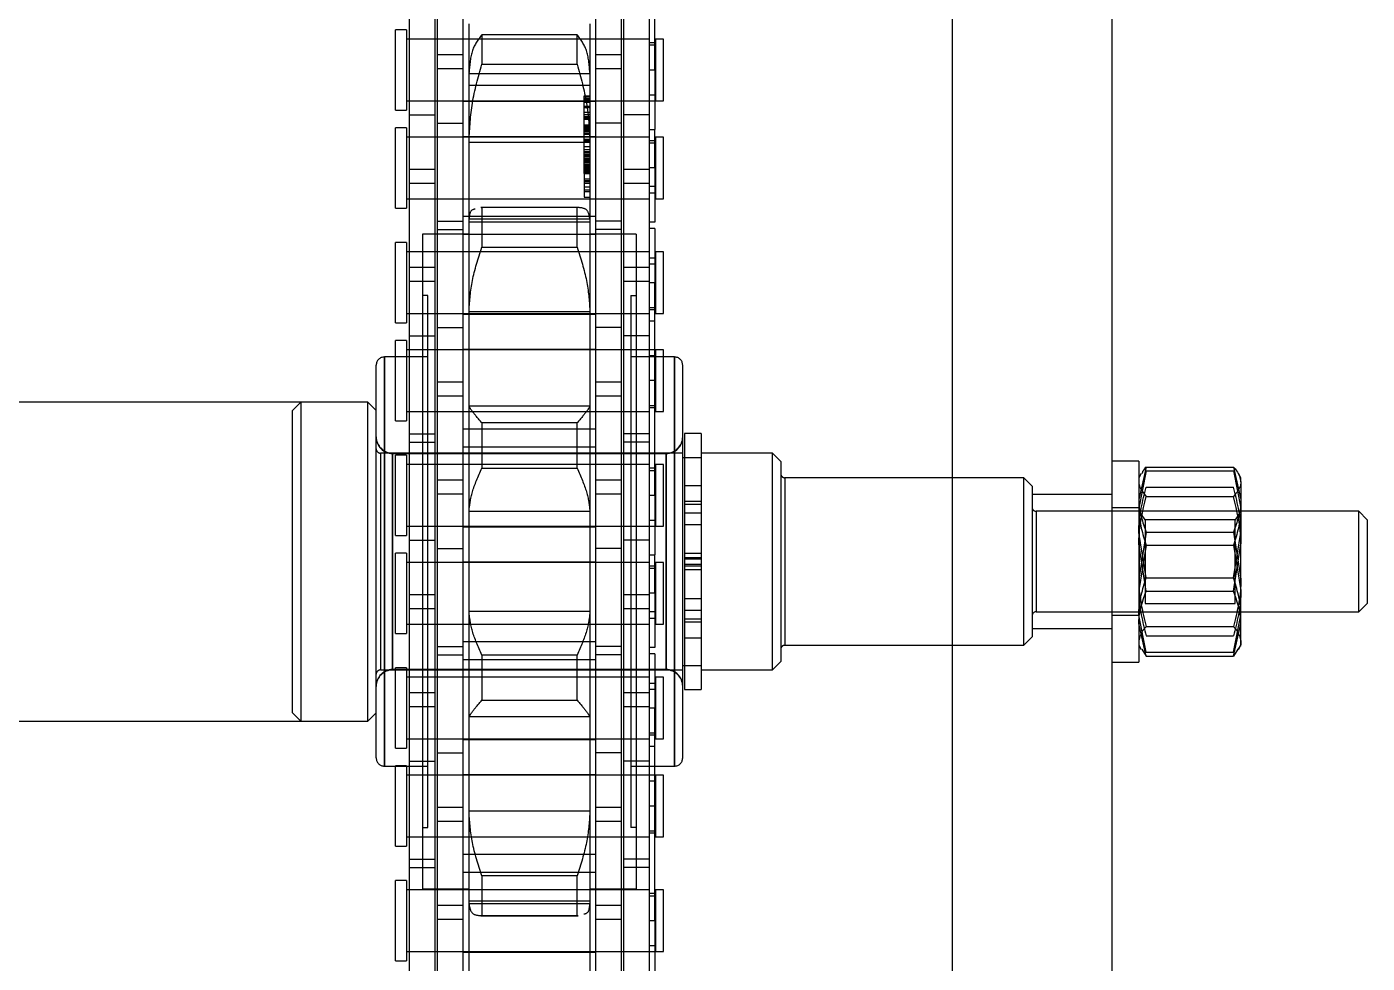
# Model space of a CAD drawing. Header units: metres. Extents: x 0 to 63075, y 0 to 44550.
# Drawn here: x 14119.5 to 14199.5, y 29718 to 29773.9 of the extents above; entities that cross this region are included whole.
import ezdxf

# ---------------------------------------------------------------- set-up
doc = ezdxf.new("R2010")
doc.units = ezdxf.units.M
doc.header["$LTSCALE"] = 75
doc.linetypes.add('HIDDEN2', pattern=[4.7625, 3.175, -1.5875])
for name, color, linetype in [('SDM', 7, 'Continuous'), ('SL4', 4, 'Continuous'), ('ST1', 7, 'HIDDEN2')]:
    doc.layers.add(name, color=color, linetype=linetype)

# ---------------------------------------------------------------- blocks, each defined once
blk = doc.blocks.new('A$Cb6dca9d5')
at = {"layer": 'SL4'}
for p, q in [((328.24, 2339.738), (328.24, 3664.713)), ((337.765, 3664.713), (337.765, 2339.738)), ((339.365, 3008.225), (337.765, 3008.225)), ((339.365, 3008.225), (339.365, 3007.939)), ((339.365, 3007.939), (339.365, 2996.225)), ((339.51, 3007.475), (339.365, 3007.225)), ((339.812, 3007.867), (345.018, 3007.867)), ((345.465, 3007.225), (345.32, 3007.475)), ((345.465, 3006.987), (345.465, 3007.225)), ((345.465, 3006.987), (345.465, 3003.285)), ((339.812, 3006.106), (345.018, 3006.106)), ((352.5, 3005.225), (345.465, 3005.225)), ((353, 3004.725), (352.5, 3005.225)), ((352.5, 2999.225), (352.5, 3005.225)), ((353, 3004.725), (353, 2999.725)), ((339.812, 3000.464), (339.365, 3003.285)), ((345.018, 3000.464), (345.465, 3003.285)), ((345.465, 2998.523), (345.465, 3003.285)), ((339.812, 3000.464), (345.018, 3000.464)), ((345.465, 2999.225), (352.5, 2999.225)), ((352.5, 2999.225), (353, 2999.725)), ((339.812, 2996.583), (339.365, 2998.523)), ((345.018, 2996.583), (345.465, 2998.523)), ((345.465, 2997.225), (345.465, 2998.523)), ((339.365, 2997.225), (339.51, 2996.975)), ((339.553, 2996.986), (339.812, 2996.583)), ((345.277, 2996.986), (345.018, 2996.583)), ((345.32, 2996.975), (345.465, 2997.225)), ((337.765, 2996.225), (339.365, 2996.225)), ((339.812, 2996.583), (345.018, 2996.583))]:
    blk.add_line(p, q, dxfattribs=at)
for points, knots in [([(339.812, 3007.867), (339.739, 3007.794), (339.61, 3007.662), (339.57, 3007.526), (339.552, 3007.466)], [0, 0, 0, 0, 0.560905, 1, 1, 1, 1]), ([(345.018, 3007.867), (345.086, 3007.793), (345.348, 3007.506), (345.415, 3007.208), (345.465, 3006.987)], [0, 0, 0, 0, 0.2575513, 1, 1, 1, 1]), ([(339.365, 3006.987), (339.372, 3006.907), (339.396, 3006.608), (339.636, 3006.318), (339.812, 3006.106)], [0, 0, 0, 0, 0.268634, 1, 1, 1, 1]), ([(345.465, 3006.987), (345.458, 3006.907), (345.434, 3006.608), (345.194, 3006.318), (345.018, 3006.106)], [0, 0, 0, 0, 0.268634, 1, 1, 1, 1]), ([(339.365, 3003.285), (339.365, 3003.352), (339.372, 3004.304), (339.6, 3005.238), (339.812, 3006.106)], [0, 0, 0, 0, 0.070201, 1, 1, 1, 1]), ([(345.465, 3003.285), (345.465, 3003.352), (345.458, 3004.304), (345.23, 3005.238), (345.018, 3006.106)], [0, 0, 0, 0, 0.070201, 1, 1, 1, 1]), ([(339.365, 2998.523), (339.365, 2998.569), (339.372, 2999.224), (339.6, 2999.867), (339.812, 3000.464)], [0, 0, 0, 0, 0.070201, 1, 1, 1, 1]), ([(345.465, 2998.523), (345.465, 2998.569), (345.458, 2999.224), (345.23, 2999.867), (345.018, 3000.464)], [0, 0, 0, 0, 0.070201, 1, 1, 1, 1])]:
    blk.add_open_spline(points, degree=3, knots=knots, dxfattribs=at)
at = {"layer": 'ST1'}
for p, q in [((328.24, 2339.738), (328.24, 3664.713)), ((333.003, 3664.713), (333.003, 2339.738)), ((310.489, 3031.575), (310.489, 3044.275)), ((297.515, 3028.4), (297.515, 3037.495)), ((299.035, 3028.4), (299.035, 3037.495)), ((306.965, 3028.4), (306.965, 3037.495)), ((308.485, 3028.4), (308.485, 3037.495)), ((295.843, 3025.655), (295.843, 3034.75)), ((297.363, 3025.655), (297.363, 3034.75)), ((308.637, 3025.655), (308.637, 3034.75)), ((310.157, 3025.655), (310.157, 3034.75)), ((295, 3029.177), (295, 3033.974)), ((295.659, 3033.974), (295, 3033.974)), ((295.659, 3033.974), (295.659, 3029.177)), ((299.395, 3031.428), (299.395, 3034.342)), ((300.157, 3033.684), (300.157, 3031.921)), ((305.843, 3033.684), (300.157, 3033.684)), ((305.843, 3031.921), (305.843, 3033.684)), ((306.605, 3034.342), (306.605, 3031.428)), ((310.157, 3033.42), (295.659, 3033.42)), ((297.363, 3033.42), (295.843, 3033.42)), ((299.035, 3033.42), (297.515, 3033.42)), ((306.965, 3033.42), (299.035, 3033.42)), ((308.485, 3033.42), (306.965, 3033.42)), ((310.157, 3033.42), (308.637, 3033.42)), ((310.489, 3033.194), (310.157, 3033.194)), ((310.526, 3033.051), (310.157, 3033.051)), ((310.526, 3033.42), (310.526, 3029.73)), ((311, 3033.42), (310.526, 3033.42)), ((311, 3029.73), (311, 3033.42)), ((297.515, 3032.507), (299.035, 3032.507)), ((306.965, 3032.507), (308.485, 3032.507)), ((299.035, 3031.647), (297.515, 3031.647)), ((299.395, 3027.36), (299.395, 3031.428)), ((306.605, 3031.35), (299.395, 3031.35)), ((300.157, 3031.921), (305.843, 3031.921)), ((306.605, 3031.428), (306.605, 3027.36)), ((308.485, 3031.647), (306.965, 3031.647)), ((310.489, 3031.575), (310.157, 3031.575)), ((310.489, 3031.575), (310.489, 3028.023)), ((299.395, 3030.681), (306.605, 3030.681)), ((295.659, 3029.73), (310.157, 3029.73)), ((295.843, 3029.73), (297.363, 3029.73)), ((297.515, 3029.73), (299.035, 3029.73)), ((299.035, 3029.73), (306.965, 3029.73)), ((306.965, 3029.687), (299.035, 3029.687)), ((306.27, 3029.994), (306.27, 3030.029)), ((306.27, 3030.029), (306.605, 3030.029)), ((306.27, 3030.014), (306.605, 3030.014)), ((306.27, 3029.787), (306.27, 3029.994)), ((306.27, 3029.994), (306.605, 3029.994)), ((306.27, 3029.984), (306.605, 3029.984)), ((306.27, 3029.867), (306.605, 3029.867)), ((306.27, 3029.829), (306.605, 3029.829)), ((306.27, 3029.751), (306.27, 3029.787)), ((306.27, 3029.787), (306.605, 3029.787)), ((306.27, 3029.751), (306.605, 3029.751)), ((306.27, 3029.426), (306.27, 3029.751)), ((306.27, 3029.66), (306.605, 3029.66)), ((306.965, 3029.73), (308.485, 3029.73)), ((308.637, 3029.73), (310.489, 3029.73)), ((310.157, 3030.099), (310.526, 3030.099)), ((310.526, 3029.73), (311, 3029.73)), ((295, 3029.177), (295.659, 3029.177)), ((295.843, 3028.902), (297.363, 3028.902)), ((306.27, 3029.342), (306.27, 3029.426)), ((306.27, 3029.426), (306.605, 3029.426)), ((306.27, 3029.342), (306.605, 3029.342)), ((306.27, 3029.06), (306.27, 3029.342)), ((306.27, 3028.212), (306.27, 3029.06)), ((306.27, 3029.06), (306.605, 3029.06)), ((306.27, 3028.923), (306.605, 3028.923)), ((306.27, 3028.802), (306.605, 3028.802)), ((310.157, 3028.902), (308.637, 3028.902)), ((295, 3023.329), (295, 3028.126)), ((295.659, 3028.126), (295, 3028.126)), ((295.659, 3028.126), (295.659, 3023.329)), ((297.515, 3028.4), (299.035, 3028.4)), ((297.515, 3022.05), (297.515, 3028.4)), ((299.035, 3022.05), (299.035, 3028.4)), ((306.27, 3028.754), (306.605, 3028.754)), ((306.27, 3028.716), (306.605, 3028.716)), ((306.27, 3028.67), (306.605, 3028.67)), ((306.27, 3028.643), (306.605, 3028.643)), ((306.27, 3028.308), (306.605, 3028.308)), ((306.27, 3028.285), (306.605, 3028.285)), ((306.27, 3028.212), (306.605, 3028.212)), ((306.27, 3027.822), (306.27, 3028.212)), ((306.27, 3028.205), (306.605, 3028.205)), ((306.27, 3028.184), (306.605, 3028.184)), ((306.27, 3028.167), (306.605, 3028.167)), ((306.27, 3028.112), (306.605, 3028.112)), ((306.27, 3028.058), (306.605, 3028.058)), ((308.485, 3028.4), (306.965, 3028.4)), ((306.965, 3022.05), (306.965, 3028.4)), ((308.485, 3022.05), (308.485, 3028.4)), ((310.157, 3028.023), (310.489, 3028.023)), ((310.489, 3025.727), (310.489, 3028.023)), ((310.157, 3027.572), (295.659, 3027.572)), ((297.363, 3027.572), (295.843, 3027.572)), ((299.035, 3027.572), (297.515, 3027.572)), ((299.035, 3027.615), (306.965, 3027.615)), ((306.965, 3027.572), (299.035, 3027.572)), ((299.395, 3027.244), (299.395, 3027.36)), ((306.605, 3027.244), (299.395, 3027.244)), ((299.395, 3022.699), (299.395, 3027.244)), ((306.27, 3027.978), (306.605, 3027.978)), ((306.27, 3027.932), (306.605, 3027.932)), ((306.27, 3027.822), (306.605, 3027.822)), ((306.27, 3025.393), (306.27, 3027.822)), ((306.27, 3027.804), (306.605, 3027.804)), ((306.27, 3027.783), (306.605, 3027.783)), ((306.27, 3027.742), (306.605, 3027.742)), ((306.27, 3027.442), (306.605, 3027.442)), ((306.27, 3027.381), (306.605, 3027.381)), ((306.605, 3027.333), (306.27, 3027.333)), ((306.605, 3027.36), (306.605, 3027.244)), ((306.605, 3027.244), (306.605, 3022.699)), ((308.485, 3027.572), (306.965, 3027.572)), ((310.157, 3027.572), (308.637, 3027.572)), ((310.489, 3027.346), (310.157, 3027.346)), ((310.526, 3027.203), (310.157, 3027.203)), ((310.526, 3027.572), (310.526, 3023.882)), ((311, 3027.572), (310.526, 3027.572)), ((311, 3023.882), (311, 3027.572)), ((306.605, 3026.998), (306.27, 3026.998)), ((306.27, 3026.839), (306.605, 3026.839)), ((306.27, 3026.705), (306.605, 3026.705)), ((306.27, 3026.697), (306.605, 3026.697)), ((306.27, 3026.678), (306.605, 3026.678)), ((306.27, 3026.662), (306.605, 3026.662)), ((306.27, 3026.648), (306.605, 3026.648)), ((306.27, 3026.56), (306.605, 3026.56)), ((306.27, 3026.556), (306.605, 3026.556)), ((306.27, 3026.531), (306.605, 3026.531)), ((306.27, 3026.527), (306.605, 3026.527)), ((306.27, 3026.493), (306.605, 3026.493)), ((306.27, 3026.454), (306.605, 3026.454)), ((306.27, 3026.421), (306.605, 3026.421)), ((306.27, 3026.419), (306.605, 3026.419)), ((295.843, 3024.795), (295.843, 3025.655)), ((295.843, 3025.655), (297.363, 3025.655)), ((297.363, 3024.795), (297.363, 3025.655)), ((306.27, 3026.386), (306.605, 3026.386)), ((306.27, 3026.283), (306.605, 3026.283)), ((306.27, 3026.234), (306.605, 3026.234)), ((306.27, 3026.154), (306.605, 3026.154)), ((306.27, 3026.07), (306.605, 3026.07)), ((306.27, 3025.977), (306.605, 3025.977)), ((306.27, 3025.909), (306.605, 3025.909)), ((306.27, 3025.901), (306.605, 3025.901)), ((306.27, 3025.881), (306.605, 3025.881)), ((306.27, 3025.788), (306.605, 3025.788)), ((306.27, 3025.775), (306.605, 3025.775)), ((306.27, 3025.767), (306.605, 3025.767)), ((306.27, 3025.764), (306.605, 3025.764)), ((306.27, 3025.69), (306.605, 3025.69)), ((306.27, 3025.659), (306.605, 3025.659)), ((306.27, 3025.651), (306.605, 3025.651)), ((308.637, 3024.795), (308.637, 3025.655)), ((308.637, 3025.655), (310.157, 3025.655)), ((310.489, 3025.727), (310.157, 3025.727)), ((310.157, 3024.795), (310.157, 3025.655)), ((310.489, 3025.727), (310.489, 3022.497)), ((306.27, 3025.574), (306.605, 3025.574)), ((306.27, 3025.517), (306.605, 3025.517)), ((306.27, 3025.516), (306.605, 3025.516)), ((306.27, 3025.503), (306.605, 3025.503)), ((306.27, 3025.452), (306.605, 3025.452)), ((306.27, 3025.452), (306.605, 3025.452)), ((306.27, 3025.393), (306.605, 3025.393)), ((306.27, 3025.393), (306.27, 3024.978)), ((306.27, 3025.07), (306.605, 3025.07)), ((306.27, 3024.978), (306.605, 3024.978)), ((306.27, 3024.978), (306.27, 3024.826)), ((306.27, 3024.929), (306.605, 3024.929)), ((306.27, 3024.826), (306.605, 3024.826)), ((306.27, 3024.826), (306.27, 3023.986)), ((295.843, 3015.7), (295.843, 3024.795)), ((297.363, 3024.795), (295.843, 3024.795)), ((297.363, 3015.7), (297.363, 3024.795)), ((306.27, 3024.594), (306.605, 3024.594)), ((306.27, 3024.424), (306.605, 3024.424)), ((306.27, 3024.321), (306.605, 3024.321)), ((308.637, 3015.7), (308.637, 3024.795)), ((310.157, 3024.795), (308.637, 3024.795)), ((310.157, 3015.7), (310.157, 3024.795)), ((310.489, 3024.62), (310.157, 3024.62)), ((310.157, 3024.251), (310.526, 3024.251)), ((295, 3023.329), (295.659, 3023.329)), ((295.659, 3023.882), (310.157, 3023.882)), ((295.843, 3023.882), (297.363, 3023.882)), ((297.515, 3023.882), (299.035, 3023.882)), ((299.035, 3023.882), (306.965, 3023.882)), ((305.901, 3023.373), (300.099, 3023.373)), ((300.157, 3023.371), (300.099, 3023.356)), ((300.157, 3023.371), (300.157, 3020.995)), ((305.843, 3023.371), (300.157, 3023.371)), ((305.843, 3020.995), (305.843, 3023.371)), ((306.27, 3023.986), (306.605, 3023.986)), ((306.965, 3023.882), (308.485, 3023.882)), ((308.637, 3023.882), (310.157, 3023.882)), ((310.526, 3023.882), (311, 3023.882)), ((297.515, 3022.552), (299.035, 3022.552)), ((306.965, 3022.835), (299.035, 3022.835)), ((299.395, 3017.217), (299.395, 3022.699)), ((306.605, 3022.661), (299.395, 3022.661)), ((299.395, 3022.511), (306.605, 3022.511)), ((306.605, 3022.699), (306.605, 3017.217)), ((308.485, 3022.552), (306.965, 3022.552)), ((310.489, 3022.497), (310.157, 3022.497)), ((296.625, 3021.769), (296.625, 2982.681)), ((299.395, 3021.769), (296.625, 3021.769)), ((297.515, 3022.05), (299.035, 3022.05)), ((297.515, 3012.955), (297.515, 3022.05)), ((299.035, 3012.955), (299.035, 3022.05)), ((299.035, 3021.767), (306.965, 3021.767)), ((309.375, 3021.769), (306.605, 3021.769)), ((308.485, 3022.05), (306.965, 3022.05)), ((306.965, 3012.955), (306.965, 3022.05)), ((308.485, 3012.955), (308.485, 3022.05)), ((309.375, 3021.769), (309.375, 2982.681)), ((310.489, 3022.106), (310.157, 3022.106)), ((310.489, 3022.106), (310.489, 3018.875)), ((295, 3016.477), (295, 3021.274)), ((295.659, 3021.274), (295, 3021.274)), ((295.659, 3021.274), (295.659, 3016.477)), ((300.157, 3020.995), (305.843, 3020.995)), ((310.157, 3020.72), (295.659, 3020.72)), ((297.363, 3020.72), (295.843, 3020.72)), ((299.035, 3020.72), (297.515, 3020.72)), ((306.965, 3020.72), (299.035, 3020.72)), ((308.485, 3020.72), (306.965, 3020.72)), ((310.157, 3020.72), (308.637, 3020.72)), ((310.526, 3020.351), (310.157, 3020.351)), ((310.526, 3020.72), (310.526, 3017.03)), ((311, 3020.72), (310.526, 3020.72)), ((311, 3017.03), (311, 3020.72)), ((295.843, 3019.807), (297.363, 3019.807)), ((308.637, 3019.807), (310.157, 3019.807)), ((310.489, 3019.982), (310.157, 3019.982)), ((297.363, 3018.947), (295.843, 3018.947)), ((310.157, 3018.947), (308.637, 3018.947)), ((310.489, 3018.875), (310.157, 3018.875)), ((310.489, 3006.175), (310.489, 3018.875)), ((296.944, 3018.105), (296.625, 3018.105)), ((296.944, 2986.346), (296.944, 3018.105)), ((309.056, 3018.105), (309.375, 3018.105)), ((309.056, 3018.105), (309.056, 2986.346)), ((295.659, 3017.03), (310.157, 3017.03)), ((295.843, 3017.03), (297.363, 3017.03)), ((297.515, 3017.03), (299.035, 3017.03)), ((299.035, 3017.03), (306.965, 3017.03)), ((306.965, 3016.987), (299.035, 3016.987)), ((299.395, 3017.129), (299.395, 3017.217)), ((306.605, 3017.129), (299.395, 3017.129)), ((299.395, 3011.507), (299.395, 3017.129)), ((306.605, 3017.217), (306.605, 3017.129)), ((306.605, 3017.129), (306.605, 3011.507)), ((306.965, 3017.03), (308.485, 3017.03)), ((308.637, 3017.03), (310.157, 3017.03)), ((310.157, 3017.399), (310.526, 3017.399)), ((310.489, 3017.256), (310.157, 3017.256)), ((310.526, 3017.03), (311, 3017.03)), ((295, 3016.477), (295.659, 3016.477)), ((297.515, 3016.202), (299.035, 3016.202)), ((308.485, 3016.202), (306.965, 3016.202)), ((310.489, 3016.579), (310.157, 3016.579)), ((295, 3010.629), (295, 3015.426)), ((295.659, 3015.426), (295, 3015.426)), ((295.659, 3015.426), (295.659, 3010.629)), ((295.843, 3015.7), (297.363, 3015.7)), ((295.843, 3009.35), (295.843, 3015.7)), ((297.363, 3009.35), (297.363, 3015.7)), ((310.157, 3015.7), (308.637, 3015.7)), ((308.637, 3009.35), (308.637, 3015.7)), ((310.157, 3009.35), (310.157, 3015.7)), ((294.344, 2990.01), (294.344, 3014.44)), ((296.944, 3014.44), (294.344, 3014.44)), ((294.344, 3014.44), (294.344, 2990.01)), ((310.157, 3014.872), (295.659, 3014.872)), ((297.363, 3014.872), (295.843, 3014.872)), ((299.035, 3014.872), (297.515, 3014.872)), ((299.035, 3014.915), (306.965, 3014.915)), ((306.965, 3014.872), (299.035, 3014.872)), ((308.485, 3014.872), (306.965, 3014.872)), ((310.489, 3014.872), (308.637, 3014.872)), ((311.656, 3014.44), (309.056, 3014.44)), ((310.526, 3014.503), (310.157, 3014.503)), ((310.526, 3014.872), (310.526, 3011.182)), ((311, 3014.872), (310.526, 3014.872)), ((311, 3011.182), (311, 3014.872)), ((311.656, 2990.01), (311.656, 3014.44)), ((311.656, 3014.44), (311.656, 2990.01)), ((293.855, 2990.499), (293.855, 3013.951)), ((312.145, 2990.499), (312.145, 3013.951)), ((297.515, 3012.096), (297.515, 3012.955)), ((297.515, 3012.955), (299.035, 3012.955)), ((299.035, 3012.096), (299.035, 3012.955)), ((306.965, 3012.096), (306.965, 3012.955)), ((306.965, 3012.955), (308.485, 3012.955)), ((308.485, 3012.096), (308.485, 3012.955)), ((310.489, 3013.027), (310.157, 3013.027)), ((297.515, 3003.001), (297.515, 3012.096)), ((299.035, 3012.096), (297.515, 3012.096)), ((299.035, 3003.001), (299.035, 3012.096)), ((306.965, 3003.001), (306.965, 3012.096)), ((308.485, 3012.096), (306.965, 3012.096)), ((308.485, 3003.001), (308.485, 3012.096)), ((289.355, 3011.75), (262.765, 3011.75)), ((289.355, 3011.75), (288.855, 3011.25)), ((288.855, 2993.2), (288.855, 3011.25)), ((289.355, 3011.75), (289.355, 2992.7)), ((293.355, 3011.75), (289.355, 3011.75)), ((293.355, 2992.7), (293.355, 3011.75)), ((293.855, 3011.25), (293.355, 3011.75)), ((299.395, 3011.501), (299.395, 3011.507)), ((306.605, 3011.507), (299.395, 3011.507)), ((299.395, 3005.267), (299.395, 3011.501)), ((306.605, 3011.507), (306.605, 3011.501)), ((306.605, 3011.501), (306.605, 3005.267)), ((310.157, 3011.551), (310.526, 3011.551)), ((310.489, 3011.408), (310.157, 3011.408)), ((295, 3010.629), (295.659, 3010.629)), ((295.659, 3011.182), (310.157, 3011.182)), ((295.843, 3011.182), (297.363, 3011.182)), ((297.515, 3011.182), (299.035, 3011.182)), ((299.035, 3011.182), (306.965, 3011.182)), ((300.157, 3010.507), (300.157, 3007.806)), ((305.843, 3010.507), (300.157, 3010.507)), ((305.843, 3007.806), (305.843, 3010.507)), ((306.965, 3011.182), (308.485, 3011.182)), ((308.637, 3011.182), (310.157, 3011.182)), ((310.526, 3011.182), (311, 3011.182)), ((295.843, 3009.852), (297.363, 3009.852)), ((306.965, 3010.136), (299.035, 3010.136)), ((310.157, 3009.852), (308.637, 3009.852)), ((312.245, 3009.868), (312.245, 2994.582)), ((313.245, 3009.868), (312.245, 3009.868)), ((313.245, 3009.868), (313.245, 2994.582)), ((295.843, 3009.35), (297.363, 3009.35)), ((295.843, 3000.255), (295.843, 3009.35)), ((297.363, 3000.255), (297.363, 3009.35)), ((299.035, 3009.067), (306.965, 3009.067)), ((310.157, 3009.35), (308.637, 3009.35)), ((308.637, 3000.255), (308.637, 3009.35)), ((310.157, 3000.255), (310.157, 3009.35)), ((294.105, 3008.7), (294.105, 2995.75)), ((294.105, 3008.7), (294.105, 2995.75)), ((312.145, 3008.7), (294.105, 3008.7)), ((311.168, 3008.7), (294.832, 3008.7)), ((294.832, 3008.675), (294.832, 2995.775)), ((294.832, 3008.675), (311.168, 3008.675)), ((294.832, 2995.775), (294.832, 3008.675)), ((295, 3003.777), (295, 3008.574)), ((295.659, 3008.574), (295, 3008.574)), ((295.659, 3008.574), (295.659, 3003.777)), ((310.157, 3008.02), (295.659, 3008.02)), ((297.363, 3008.02), (295.843, 3008.02)), ((299.035, 3008.02), (297.515, 3008.02)), ((306.965, 3008.02), (299.035, 3008.02)), ((308.485, 3008.02), (306.965, 3008.02)), ((310.157, 3008.02), (308.637, 3008.02)), ((310.526, 3008.02), (310.526, 3004.33)), ((311, 3008.02), (310.526, 3008.02)), ((311, 3004.33), (311, 3008.02)), ((311.168, 3008.675), (311.168, 2995.775)), ((311.168, 2995.775), (311.168, 3008.675)), ((313.245, 3008.425), (312.145, 3008.425)), ((313.245, 3008.425), (312.245, 3008.425)), ((317.5, 3008.7), (313.245, 3008.7)), ((317.5, 2995.75), (317.5, 3008.7)), ((318, 3008.2), (317.5, 3008.7)), ((318, 3008.2), (318, 2996.25)), ((300.157, 3007.806), (305.843, 3007.806)), ((310.489, 3007.795), (310.157, 3007.795)), ((310.526, 3007.651), (310.157, 3007.651)), ((318.25, 3007.225), (318.25, 2997.272)), ((318.25, 3007.225), (318.25, 2997.272)), ((332.5, 3007.225), (318.25, 3007.225)), ((332.5, 2997.225), (332.5, 3007.225)), ((333, 3006.725), (332.5, 3007.225)), ((339.812, 3007.867), (339.365, 3005.927)), ((339.812, 3007.64), (339.365, 3005.419)), ((339.812, 3007.64), (345.018, 3007.64)), ((345.018, 3007.867), (345.465, 3005.927)), ((345.018, 3007.64), (345.465, 3005.419)), ((297.515, 3007.107), (299.035, 3007.107)), ((306.965, 3007.107), (308.485, 3007.107)), ((312.245, 3006.772), (313.245, 3006.772)), ((333, 3006.725), (333, 2997.725)), ((339.812, 3006.667), (345.018, 3006.667)), ((299.035, 3006.247), (297.515, 3006.247)), ((308.485, 3006.247), (306.965, 3006.247)), ((310.489, 3006.175), (310.157, 3006.175)), ((310.489, 3006.175), (310.489, 3002.623)), ((312.245, 3005.821), (313.245, 3005.821)), ((312.245, 3005.646), (313.245, 3005.646)), ((337.765, 3006.225), (333.003, 3006.225)), ((299.395, 3005.217), (299.395, 3005.267)), ((306.605, 3005.217), (299.395, 3005.217)), ((299.395, 2999.233), (299.395, 3005.217)), ((306.605, 3005.267), (306.605, 3005.217)), ((306.605, 3005.217), (306.605, 2999.233)), ((312.245, 3005.129), (313.245, 3005.129)), ((333.25, 3005.225), (333.25, 2999.225)), ((333.25, 3005.225), (333.25, 2999.225)), ((345.465, 3005.225), (333.25, 3005.225)), ((339.365, 3005.425), (337.765, 3005.425)), ((339.39, 3005.225), (339.365, 3005.225)), ((339.39, 3005.225), (339.39, 2999.225)), ((339.741, 3004.725), (339.39, 3005.225)), ((345.465, 3005.225), (345.115, 3004.725)), ((295.659, 3004.33), (310.157, 3004.33)), ((295.843, 3004.33), (297.363, 3004.33)), ((297.515, 3004.33), (299.035, 3004.33)), ((299.035, 3004.33), (306.965, 3004.33)), ((306.965, 3004.287), (299.035, 3004.287)), ((306.965, 3004.33), (308.485, 3004.33)), ((308.637, 3004.33), (310.489, 3004.33)), ((310.157, 3004.699), (310.526, 3004.699)), ((310.526, 3004.33), (311, 3004.33)), ((313.245, 3004.425), (312.245, 3004.425)), ((339.741, 3004.725), (339.741, 2999.725)), ((345.115, 3004.725), (339.741, 3004.725)), ((345.115, 3004.606), (345.115, 3004.725)), ((345.115, 2999.725), (345.115, 3004.606)), ((295, 3003.777), (295.659, 3003.777)), ((295.843, 3003.502), (297.363, 3003.502)), ((310.157, 3003.502), (308.637, 3003.502)), ((339.812, 3003.986), (339.365, 3001.165)), ((339.812, 3001.252), (339.365, 3003.96)), ((339.812, 3003.986), (345.018, 3003.986)), ((345.018, 3003.986), (345.465, 3001.165)), ((345.018, 3001.252), (345.465, 3003.96)), ((295, 2997.929), (295, 3002.726)), ((295.659, 3002.726), (295, 3002.726)), ((295.659, 3002.726), (295.659, 2997.929)), ((297.515, 3003.001), (299.035, 3003.001)), ((297.515, 2996.651), (297.515, 3003.001)), ((299.035, 2996.651), (299.035, 3003.001)), ((308.485, 3003.001), (306.965, 3003.001)), ((306.965, 2996.651), (306.965, 3003.001)), ((308.485, 2996.651), (308.485, 3003.001)), ((310.157, 3002.623), (310.489, 3002.623)), ((310.489, 3000.327), (310.489, 3002.623)), ((312.245, 3002.725), (313.245, 3002.725)), ((312.245, 3002.475), (313.245, 3002.475)), ((339.812, 3003.198), (339.365, 3000.49)), ((339.812, 3003.198), (345.018, 3003.198)), ((345.018, 3003.198), (345.465, 3000.49)), ((310.157, 3002.172), (295.659, 3002.172)), ((297.363, 3002.172), (295.843, 3002.172)), ((299.035, 3002.172), (297.515, 3002.172)), ((299.035, 3002.216), (306.965, 3002.216)), ((306.965, 3002.172), (299.035, 3002.172)), ((308.485, 3002.172), (306.965, 3002.172)), ((310.157, 3002.172), (308.637, 3002.172)), ((310.489, 3001.946), (310.157, 3001.946)), ((310.526, 3001.803), (310.157, 3001.803)), ((310.526, 3002.172), (310.526, 2998.482)), ((311, 3002.172), (310.526, 3002.172)), ((311, 2998.482), (311, 3002.172)), ((312.245, 3002.386), (313.245, 3002.386)), ((312.245, 3002.064), (313.245, 3002.064)), ((312.245, 3001.975), (313.245, 3001.975)), ((313.245, 3001.725), (312.245, 3001.725)), ((339.812, 3001.252), (345.018, 3001.252)), ((295.843, 2999.396), (295.843, 3000.255)), ((295.843, 3000.255), (297.363, 3000.255)), ((297.363, 2999.396), (297.363, 3000.255)), ((308.637, 2999.396), (308.637, 3000.255)), ((308.637, 3000.255), (310.157, 3000.255)), ((310.489, 3000.327), (310.157, 3000.327)), ((310.157, 2999.396), (310.157, 3000.255)), ((310.489, 3000.327), (310.489, 2997.097)), ((312.245, 3000.025), (313.245, 3000.025)), ((295.843, 2990.301), (295.843, 2999.396)), ((297.363, 2999.396), (295.843, 2999.396)), ((297.363, 2990.301), (297.363, 2999.396)), ((299.395, 2999.183), (299.395, 2999.233)), ((306.605, 2999.233), (299.395, 2999.233)), ((306.605, 2999.233), (306.605, 2999.183)), ((308.637, 2990.301), (308.637, 2999.396)), ((310.157, 2999.396), (308.637, 2999.396)), ((310.157, 2990.301), (310.157, 2999.396)), ((310.489, 2999.22), (310.157, 2999.22)), ((312.245, 2999.321), (313.245, 2999.321)), ((333.25, 2999.225), (345.465, 2999.225)), ((339.365, 2999.225), (339.39, 2999.225)), ((339.741, 2999.725), (345.115, 2999.725)), ((295.659, 2998.482), (310.157, 2998.482)), ((295.843, 2998.482), (297.363, 2998.482)), ((297.515, 2998.482), (299.035, 2998.482)), ((299.035, 2998.482), (306.965, 2998.482)), ((299.395, 2992.949), (299.395, 2999.183)), ((306.605, 2999.183), (306.605, 2992.949)), ((306.965, 2998.482), (308.485, 2998.482)), ((308.637, 2998.482), (310.157, 2998.482)), ((310.157, 2998.851), (310.526, 2998.851)), ((310.526, 2998.482), (311, 2998.482)), ((312.245, 2998.804), (313.245, 2998.804)), ((312.245, 2998.629), (313.245, 2998.629)), ((337.765, 2999.025), (339.365, 2999.025)), ((339.812, 2996.81), (339.365, 2999.031)), ((345.018, 2996.81), (345.465, 2999.031)), ((295, 2997.929), (295.659, 2997.929)), ((312.245, 2997.678), (313.245, 2997.678)), ((332.5, 2997.225), (333, 2997.725)), ((333.003, 2998.225), (337.765, 2998.225)), ((339.812, 2998.344), (345.018, 2998.344)), ((339.812, 2997.783), (345.018, 2997.783)), ((297.515, 2997.152), (299.035, 2997.152)), ((306.965, 2997.436), (299.035, 2997.436)), ((308.485, 2997.152), (306.965, 2997.152)), ((310.489, 2997.097), (310.157, 2997.097)), ((318.25, 2997.225), (332.5, 2997.225)), ((339.812, 2996.81), (345.018, 2996.81)), ((345.465, 2997.297), (345.43, 2997.164)), ((297.515, 2996.651), (299.035, 2996.651)), ((297.515, 2987.556), (297.515, 2996.651)), ((299.035, 2987.556), (299.035, 2996.651)), ((299.035, 2996.367), (306.965, 2996.367)), ((305.843, 2996.644), (300.157, 2996.644)), ((300.157, 2996.644), (300.157, 2993.943)), ((305.843, 2993.943), (305.843, 2996.644)), ((308.485, 2996.651), (306.965, 2996.651)), ((306.965, 2987.556), (306.965, 2996.651)), ((308.485, 2987.556), (308.485, 2996.651)), ((310.489, 2996.706), (310.157, 2996.706)), ((310.489, 2996.706), (310.489, 2993.476)), ((312.145, 2996.025), (313.245, 2996.025)), ((312.245, 2996.025), (313.245, 2996.025)), ((317.5, 2995.75), (318, 2996.25)), ((294.105, 2995.75), (312.145, 2995.75)), ((311.168, 2995.775), (294.832, 2995.775)), ((294.832, 2995.75), (311.168, 2995.75)), ((295, 2991.077), (295, 2995.874)), ((295.659, 2995.874), (295, 2995.874)), ((295.659, 2995.874), (295.659, 2991.077)), ((310.157, 2995.321), (295.659, 2995.321)), ((297.363, 2995.321), (295.843, 2995.321)), ((299.035, 2995.321), (297.515, 2995.321)), ((306.965, 2995.321), (299.035, 2995.321)), ((308.485, 2995.321), (306.965, 2995.321)), ((310.157, 2995.321), (308.637, 2995.321)), ((310.526, 2995.321), (310.526, 2991.631)), ((311, 2995.321), (310.526, 2995.321)), ((311, 2991.631), (311, 2995.321)), ((313.245, 2995.75), (317.5, 2995.75)), ((295.843, 2994.407), (297.363, 2994.407)), ((308.637, 2994.407), (310.157, 2994.407)), ((310.526, 2994.952), (310.157, 2994.952)), ((310.489, 2994.583), (310.157, 2994.583)), ((312.245, 2994.582), (313.245, 2994.582)), ((300.157, 2993.943), (305.843, 2993.943)), ((288.855, 2993.2), (289.355, 2992.7)), ((293.355, 2992.7), (293.855, 2993.2)), ((297.363, 2993.547), (295.843, 2993.547)), ((299.395, 2992.943), (299.395, 2992.949)), ((306.605, 2992.943), (299.395, 2992.943)), ((299.395, 2987.321), (299.395, 2992.943)), ((306.605, 2992.949), (306.605, 2992.943)), ((306.605, 2992.943), (306.605, 2987.321)), ((310.157, 2993.547), (308.637, 2993.547)), ((310.489, 2993.476), (310.157, 2993.476)), ((310.489, 2980.776), (310.489, 2993.476)), ((262.765, 2992.7), (289.355, 2992.7)), ((289.355, 2992.7), (293.355, 2992.7)), ((295.659, 2991.631), (310.157, 2991.631)), ((295.843, 2991.631), (297.363, 2991.631)), ((297.515, 2991.631), (299.035, 2991.631)), ((299.035, 2991.631), (306.965, 2991.631)), ((306.965, 2991.587), (299.035, 2991.587)), ((306.965, 2991.631), (308.485, 2991.631)), ((308.637, 2991.631), (310.157, 2991.631)), ((310.157, 2992), (310.526, 2992)), ((310.489, 2991.857), (310.157, 2991.857)), ((310.526, 2991.631), (311, 2991.631)), ((295, 2991.077), (295.659, 2991.077)), ((297.515, 2990.802), (299.035, 2990.802)), ((308.485, 2990.802), (306.965, 2990.802)), ((310.489, 2991.179), (310.157, 2991.179)), ((294.344, 2990.01), (296.944, 2990.01)), ((295, 2985.229), (295, 2990.026)), ((295.659, 2990.026), (295, 2990.026)), ((295.659, 2990.026), (295.659, 2985.229)), ((295.843, 2990.301), (297.363, 2990.301)), ((295.843, 2983.951), (295.843, 2990.301)), ((297.363, 2983.951), (297.363, 2990.301)), ((310.157, 2990.301), (308.637, 2990.301)), ((308.637, 2983.951), (308.637, 2990.301)), ((309.056, 2990.01), (311.656, 2990.01)), ((310.157, 2983.951), (310.157, 2990.301)), ((310.157, 2989.472), (295.659, 2989.472)), ((297.363, 2989.472), (295.843, 2989.472)), ((299.035, 2989.472), (297.515, 2989.472)), ((299.035, 2989.516), (306.965, 2989.516)), ((306.965, 2989.472), (299.035, 2989.472)), ((308.485, 2989.472), (306.965, 2989.472)), ((310.489, 2989.472), (308.637, 2989.472)), ((310.526, 2989.103), (310.157, 2989.103)), ((310.526, 2989.472), (310.526, 2985.782)), ((311, 2989.472), (310.526, 2989.472)), ((311, 2985.782), (311, 2989.472)), ((297.515, 2986.696), (297.515, 2987.556)), ((297.515, 2987.556), (299.035, 2987.556)), ((299.035, 2986.696), (299.035, 2987.556)), ((299.395, 2987.233), (299.395, 2987.321)), ((306.605, 2987.321), (299.395, 2987.321)), ((299.395, 2981.751), (299.395, 2987.233)), ((306.605, 2987.321), (306.605, 2987.233)), ((306.605, 2987.233), (306.605, 2981.751)), ((306.965, 2986.696), (306.965, 2987.556)), ((306.965, 2987.556), (308.485, 2987.556)), ((308.485, 2986.696), (308.485, 2987.556)), ((310.489, 2987.627), (310.157, 2987.627)), ((297.515, 2977.601), (297.515, 2986.696)), ((299.035, 2986.696), (297.515, 2986.696)), ((299.035, 2977.601), (299.035, 2986.696)), ((306.965, 2977.601), (306.965, 2986.696)), ((308.485, 2986.696), (306.965, 2986.696)), ((308.485, 2977.601), (308.485, 2986.696)), ((295.659, 2985.782), (310.157, 2985.782)), ((295.843, 2985.782), (297.363, 2985.782)), ((296.625, 2986.346), (296.944, 2986.346)), ((297.515, 2985.782), (299.035, 2985.782)), ((299.035, 2985.782), (306.965, 2985.782)), ((306.965, 2985.782), (308.485, 2985.782)), ((308.637, 2985.782), (310.157, 2985.782)), ((309.375, 2986.346), (309.056, 2986.346)), ((310.157, 2986.151), (310.526, 2986.151)), ((310.489, 2986.008), (310.157, 2986.008)), ((310.526, 2985.782), (311, 2985.782)), ((295, 2985.229), (295.659, 2985.229)), ((295.843, 2984.452), (297.363, 2984.452)), ((306.965, 2984.736), (299.035, 2984.736)), ((310.157, 2984.452), (308.637, 2984.452)), ((295.843, 2983.951), (297.363, 2983.951)), ((295.843, 2974.856), (295.843, 2983.951)), ((297.363, 2974.856), (297.363, 2983.951)), ((299.035, 2983.667), (306.965, 2983.667)), ((305.843, 2983.455), (300.157, 2983.455)), ((300.157, 2983.455), (300.157, 2981.079)), ((305.843, 2981.079), (305.843, 2983.455)), ((310.157, 2983.951), (308.637, 2983.951)), ((308.637, 2974.856), (308.637, 2983.951)), ((310.157, 2974.856), (310.157, 2983.951)), ((295, 2978.377), (295, 2983.174)), ((295.659, 2983.174), (295, 2983.174)), ((295.659, 2983.174), (295.659, 2978.377)), ((310.157, 2982.621), (295.659, 2982.621)), ((297.363, 2982.621), (295.843, 2982.621)), ((296.625, 2982.681), (299.395, 2982.681)), ((299.035, 2982.621), (297.515, 2982.621)), ((306.965, 2982.621), (299.035, 2982.621)), ((306.605, 2982.681), (309.375, 2982.681)), ((308.485, 2982.621), (306.965, 2982.621)), ((310.157, 2982.621), (308.637, 2982.621)), ((310.526, 2982.621), (310.526, 2978.931)), ((311, 2982.621), (310.526, 2982.621)), ((311, 2978.931), (311, 2982.621)), ((297.515, 2981.707), (299.035, 2981.707)), ((306.605, 2981.939), (299.395, 2981.939)), ((306.605, 2981.789), (299.395, 2981.789)), ((299.395, 2977.206), (299.395, 2981.751)), ((306.605, 2981.751), (306.605, 2977.206)), ((306.965, 2981.707), (308.485, 2981.707)), ((310.489, 2982.395), (310.157, 2982.395)), ((310.526, 2982.252), (310.157, 2982.252)), ((299.035, 2980.847), (297.515, 2980.847)), ((300.099, 2981.077), (305.901, 2981.077)), ((300.157, 2981.079), (305.843, 2981.079)), ((305.843, 2981.079), (305.901, 2981.094)), ((308.485, 2980.847), (306.965, 2980.847)), ((310.489, 2980.776), (310.157, 2980.776)), ((310.489, 2980.776), (310.489, 2977.224)), ((310.157, 2979.3), (310.526, 2979.3)), ((295.659, 2978.931), (310.157, 2978.931)), ((295.843, 2978.931), (297.363, 2978.931)), ((297.515, 2978.931), (299.035, 2978.931)), ((299.035, 2978.931), (306.965, 2978.931)), ((306.965, 2978.887), (299.035, 2978.887)), ((306.965, 2978.931), (308.485, 2978.931)), ((308.637, 2978.931), (310.489, 2978.931)), ((310.526, 2978.931), (311, 2978.931)), ((295, 2978.377), (295.659, 2978.377))]:
    blk.add_line(p, q, dxfattribs=at)
for centre, radius, start, end in [((294.344, 3013.951), 0.489, 90, 180), ((311.656, 3013.951), 0.489, 0, 90), ((294.832, 3009.677), 0.977, 180, 270), ((294.83, 3009.651), 0.975, 180.10943, 270.10901), ((311.168, 3009.677), 0.977, 270, 0), ((311.17, 3009.651), 0.975, 269.89099, 359.89057), ((294.105, 3008.95), 0.25, 180, 270), ((318.25, 3007.475), 0.25, 180, 270), ((333.25, 3005.475), 0.25, 180, 270), ((333.25, 2998.975), 0.25, 90, 180), ((318.25, 2996.975), 0.25, 90, 180), ((294.83, 2994.799), 0.975, 89.89099, 179.89057), ((294.105, 2995.5), 0.25, 90, 180), ((294.832, 2994.773), 0.977, 90, 180), ((311.17, 2994.799), 0.975, 0.10943, 90.10901), ((311.168, 2994.773), 0.977, 0, 90), ((294.344, 2990.499), 0.489, 180, 270), ((311.656, 2990.499), 0.489, 270, 0)]:
    blk.add_arc(centre, radius, start, end, dxfattribs=at)
for points, knots in [([(300.157, 3033.684), (299.941, 3033.398), (299.508, 3032.825), (299.433, 3031.894), (299.395, 3031.428)], [0, 0, 0, 0, 0.500513, 1, 1, 1, 1]), ([(306.605, 3031.428), (306.567, 3031.894), (306.492, 3032.825), (306.059, 3033.398), (305.843, 3033.684)], [0, 0, 0, 0, 0.49948, 1, 1, 1, 1]), ([(299.395, 3027.36), (299.433, 3028.103), (299.508, 3029.593), (299.941, 3031.144), (300.157, 3031.921)], [0, 0, 0, 0, 0.499464, 1, 1, 1, 1]), ([(305.843, 3031.921), (306.059, 3031.144), (306.492, 3029.593), (306.567, 3028.103), (306.605, 3027.36)], [0, 0, 0, 0, 0.500529, 1, 1, 1, 1]), ([(299.76, 3023.268), (299.702, 3023.258), (299.444, 3023.213), (299.416, 3022.923), (299.395, 3022.699)], [0, 0, 0, 0, 0.226088, 1, 1, 1, 1]), ([(306.605, 3022.699), (306.567, 3022.906), (306.492, 3023.32), (306.06, 3023.354), (305.843, 3023.371)], [0, 0, 0, 0, 0.4994271, 1, 1, 1, 1]), ([(299.395, 3017.217), (299.433, 3017.8), (299.508, 3018.965), (299.941, 3020.318), (300.157, 3020.995)], [0, 0, 0, 0, 0.499479, 1, 1, 1, 1]), ([(305.843, 3020.995), (306.059, 3020.318), (306.492, 3018.965), (306.567, 3017.8), (306.605, 3017.217)], [0, 0, 0, 0, 0.500514, 1, 1, 1, 1]), ([(300.157, 3010.507), (299.941, 3010.762), (299.508, 3011.271), (299.433, 3011.424), (299.395, 3011.501)], [0, 0, 0, 0, 0.500133, 1, 1, 1, 1]), ([(306.605, 3011.501), (306.567, 3011.424), (306.492, 3011.271), (306.06, 3010.762), (305.843, 3010.507)], [0, 0, 0, 0, 0.499098, 1, 1, 1, 1]), ([(299.395, 3005.267), (299.433, 3005.617), (299.508, 3006.319), (299.94, 3007.31), (300.157, 3007.806)], [0, 0, 0, 0, 0.4994185, 1, 1, 1, 1]), ([(305.843, 3007.806), (306.059, 3007.31), (306.492, 3006.319), (306.567, 3005.618), (306.605, 3005.267)], [0, 0, 0, 0, 0.500261, 1, 1, 1, 1]), ([(339.365, 3003.96), (339.365, 3004.024), (339.372, 3004.938), (339.6, 3005.834), (339.812, 3006.667)], [0, 0, 0, 0, 0.070201, 1, 1, 1, 1]), ([(345.465, 3003.96), (345.465, 3004.024), (345.458, 3004.938), (345.23, 3005.834), (345.018, 3006.667)], [0, 0, 0, 0, 0.070201, 1, 1, 1, 1]), ([(339.365, 3005.927), (339.365, 3005.881), (339.372, 3005.226), (339.6, 3004.583), (339.812, 3003.986)], [0, 0, 0, 0, 0.0702006, 1, 1, 1, 1]), ([(345.465, 3005.927), (345.465, 3005.881), (345.458, 3005.226), (345.23, 3004.583), (345.018, 3003.986)], [0, 0, 0, 0, 0.0702006, 1, 1, 1, 1]), ([(339.365, 3005.419), (339.365, 3005.366), (339.372, 3004.616), (339.6, 3003.881), (339.812, 3003.198)], [0, 0, 0, 0, 0.070201, 1, 1, 1, 1]), ([(345.465, 3005.419), (345.465, 3005.366), (345.458, 3004.616), (345.23, 3003.881), (345.018, 3003.198)], [0, 0, 0, 0, 0.070201, 1, 1, 1, 1]), ([(339.365, 2999.031), (339.365, 2999.084), (339.372, 2999.834), (339.6, 3000.569), (339.812, 3001.252)], [0, 0, 0, 0, 0.070201, 1, 1, 1, 1]), ([(339.365, 3001.165), (339.365, 3001.098), (339.372, 3000.146), (339.6, 2999.212), (339.812, 2998.344)], [0, 0, 0, 0, 0.070201, 1, 1, 1, 1]), ([(345.465, 2999.031), (345.465, 2999.084), (345.458, 2999.834), (345.23, 3000.569), (345.018, 3001.252)], [0, 0, 0, 0, 0.070201, 1, 1, 1, 1]), ([(345.465, 3001.165), (345.465, 3001.098), (345.458, 3000.146), (345.23, 2999.212), (345.018, 2998.344)], [0, 0, 0, 0, 0.070201, 1, 1, 1, 1]), ([(339.365, 3000.49), (339.365, 3000.426), (339.372, 2999.512), (339.6, 2998.616), (339.812, 2997.783)], [0, 0, 0, 0, 0.070201, 1, 1, 1, 1]), ([(345.465, 3000.49), (345.465, 3000.426), (345.458, 2999.512), (345.23, 2998.616), (345.018, 2997.783)], [0, 0, 0, 0, 0.070201, 1, 1, 1, 1]), ([(300.157, 2996.644), (299.941, 2997.14), (299.508, 2998.131), (299.433, 2998.832), (299.395, 2999.183)], [0, 0, 0, 0, 0.500261, 1, 1, 1, 1]), ([(306.605, 2999.183), (306.567, 2998.833), (306.492, 2998.131), (306.06, 2997.14), (305.843, 2996.644)], [0, 0, 0, 0, 0.499419, 1, 1, 1, 1]), ([(339.812, 2998.344), (339.744, 2998.27), (339.482, 2997.983), (339.415, 2997.685), (339.365, 2997.463)], [0, 0, 0, 0, 0.257551, 1, 1, 1, 1]), ([(345.018, 2998.344), (345.086, 2998.27), (345.348, 2997.983), (345.415, 2997.685), (345.465, 2997.463)], [0, 0, 0, 0, 0.257551, 1, 1, 1, 1]), ([(345.465, 2997.463), (345.463, 2997.383), (345.458, 2997.222), (345.338, 2997.065), (345.277, 2996.986)], [0, 0, 0, 0, 0.49753, 1, 1, 1, 1]), ([(299.395, 2992.949), (299.433, 2993.026), (299.508, 2993.179), (299.94, 2993.688), (300.157, 2993.943)], [0, 0, 0, 0, 0.499098, 1, 1, 1, 1]), ([(305.843, 2993.943), (306.059, 2993.688), (306.492, 2993.179), (306.567, 2993.026), (306.605, 2992.949)], [0, 0, 0, 0, 0.500133, 1, 1, 1, 1]), ([(300.157, 2983.455), (299.941, 2984.132), (299.508, 2985.485), (299.433, 2986.65), (299.395, 2987.233)], [0, 0, 0, 0, 0.500514, 1, 1, 1, 1]), ([(306.605, 2987.233), (306.567, 2986.65), (306.492, 2985.485), (306.059, 2984.132), (305.843, 2983.455)], [0, 0, 0, 0, 0.499479, 1, 1, 1, 1]), ([(299.395, 2981.751), (299.433, 2981.544), (299.508, 2981.13), (299.94, 2981.096), (300.157, 2981.079)], [0, 0, 0, 0, 0.499427, 1, 1, 1, 1]), ([(306.24, 2981.182), (306.298, 2981.192), (306.556, 2981.237), (306.584, 2981.527), (306.605, 2981.751)], [0, 0, 0, 0, 0.226088, 1, 1, 1, 1])]:
    blk.add_open_spline(points, degree=3, knots=knots, dxfattribs=at)

msp = doc.modelspace()

# ---------------------------------------------------------------- block references
at = {"layer": 'SDM'}
msp.add_blockref('A$Cb6dca9d5', (13846.469, 26739.769), dxfattribs=at)

doc.saveas('drawing.dxf')
